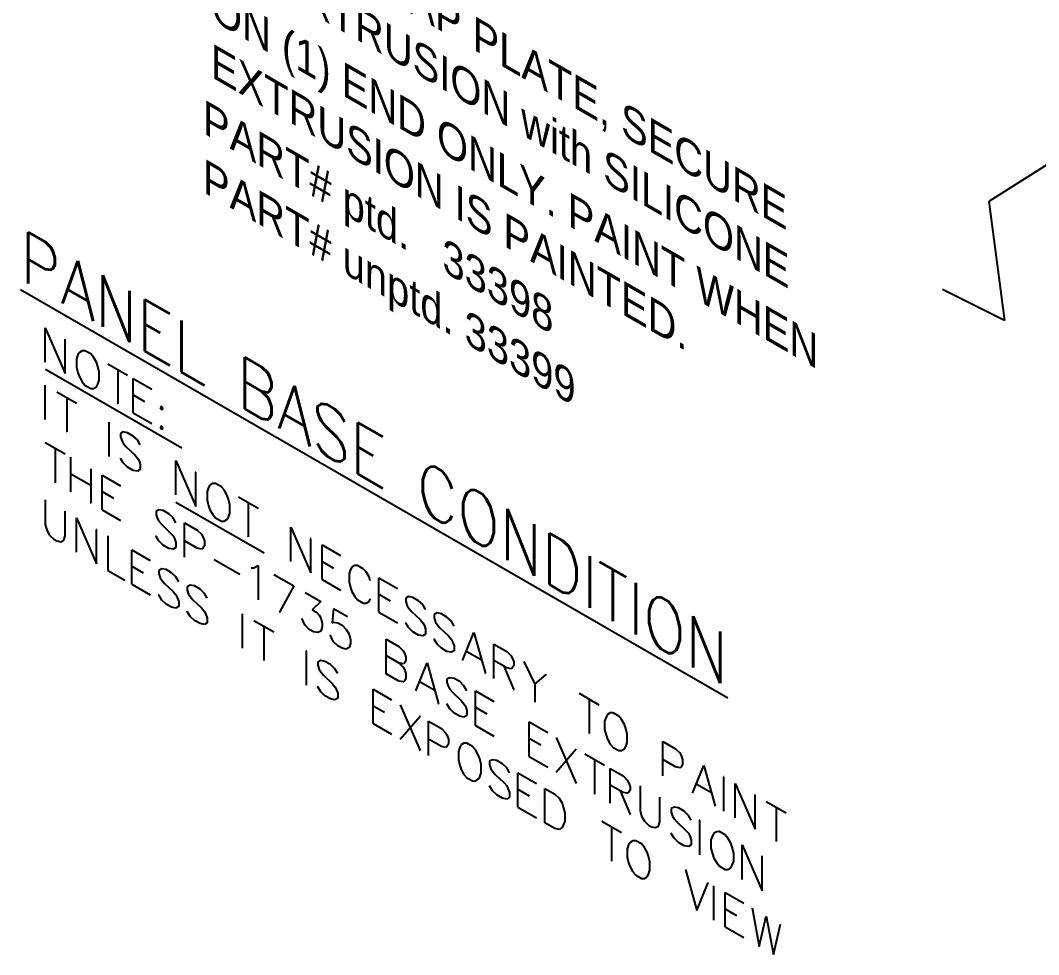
# Model space of a CAD drawing. Header units: inches. Extents: x 0 to 10293, y 0 to 4182.
# Drawn here: x 102.2 to 113.29, y 23.1 to 33.28 of the extents above; entities that cross this region are included whole.
import ezdxf

# ---------------------------------------------------------------- set-up
doc = ezdxf.new("R2010")
doc.units = ezdxf.units.IN
doc.header["$LTSCALE"] = 48
doc.header["$MEASUREMENT"] = 0
doc.styles.add('SIMPLEX', font='SIMPLEX.SHX')
doc.dimstyles.new('CENTRIA', dxfattribs={"dimscale": 4, "dimtxt": 0.09375, "dimasz": 0.0938, "dimexe": 0.18, "dimexo": 0.0625, "dimgap": 0.0625, "dimtad": 3, "dimdec": 4, "dimzin": 1, "dimdsep": 46, "dimlunit": 4, "dimtxsty": 'SIMPLEX', "dimcen": 0.09, "dimclrt": 2, "dimadec": 0, "dimazin": 0, "dimtfac": 1, "dimtdec": 4, "dimtmove": 0, "dimatfit": 3, "dimfxl": 0, "dimtolj": 1, "dimtzin": 0, "dimarcsym": 0})

msp = doc.modelspace()

# ---------------------------------------------------------------- linework, layer by layer
at = {"extrusion": (0, -1, -1.83696e-16)}
for p, q in [((102.4735, 29.93339), (102.69111, 29.43317)), ((102.4735, 29.55881), (102.4735, 29.93339)), ((102.69111, 29.80775), (102.68909, 29.80892)), ((102.69111, 29.43317), (102.69111, 29.80775)), ((102.83013, 29.63675), (102.81401, 29.59254)), ((102.84625, 29.66467), (102.83013, 29.63675)), ((102.87648, 29.68212), (102.84625, 29.66467)), ((102.9067, 29.68328), (102.87648, 29.68212)), ((102.9067, 29.68328), (102.90469, 29.68444)), ((102.96916, 29.64722), (102.9067, 29.68328)), ((102.99939, 29.61115), (102.96916, 29.64722)), ((103.03162, 29.55764), (102.99939, 29.61115)), ((102.81401, 29.59254), (102.81401, 29.50413)), ((102.81401, 29.50413), (102.83013, 29.44131)), ((103.04573, 29.51227), (103.03162, 29.55764)), ((103.06185, 29.44945), (103.04573, 29.51227)), ((103.15453, 29.54019), (103.37013, 29.41572)), ((102.47477, 29.48075), (103.95938, 28.62361)), ((102.83013, 29.44131), (102.84625, 29.39711)), ((102.84625, 29.39711), (102.87648, 29.34243)), ((103.06185, 29.36104), (103.06185, 29.44945)), ((103.26334, 29.47737), (103.26334, 29.10279)), ((103.37013, 29.41572), (103.36811, 29.41688)), ((102.4735, 29.30753), (102.47148, 29.30869)), ((102.4735, 28.93295), (102.4735, 29.30753)), ((102.87648, 29.34243), (102.9067, 29.30869)), ((102.9067, 29.30869), (102.96916, 29.27263)), ((102.99939, 29.27147), (103.03162, 29.29008)), ((103.03162, 29.29008), (103.04573, 29.31684)), ((103.04573, 29.31684), (103.06185, 29.36104)), ((103.43259, 29.37966), (103.63408, 29.26332)), ((103.43259, 29.00507), (103.43259, 29.37966)), ((102.59842, 29.23541), (102.81401, 29.11093)), ((102.70722, 29.17259), (102.70722, 28.798)), ((102.96916, 29.27263), (102.99939, 29.27147)), ((103.43259, 29.20051), (103.5555, 29.12954)), ((103.63408, 29.26332), (103.63207, 29.26449)), ((102.81401, 29.11093), (102.812, 29.11209)), ((103.26334, 29.10279), (103.26132, 29.10395)), ((103.5555, 29.12954), (103.55349, 29.13071)), ((103.74289, 29.07487), (103.72677, 29.06556)), ((103.72677, 29.06556), (103.74289, 29.03997)), ((103.74289, 29.07487), (103.74087, 29.07603)), ((103.75699, 29.04811), (103.74289, 29.07487)), ((103.43259, 29.00507), (103.63408, 28.88874)), ((103.74289, 29.03997), (103.75699, 29.04811)), ((103.17065, 28.90503), (103.16864, 28.90619)), ((103.17065, 28.53044), (103.17065, 28.90503)), ((103.63408, 28.88874), (103.63207, 28.8899)), ((103.74289, 28.86082), (103.72677, 28.85151)), ((103.72677, 28.85151), (103.74289, 28.82592)), ((103.74289, 28.86082), (103.74087, 28.86198)), ((103.75699, 28.83406), (103.74289, 28.86082)), ((103.74289, 28.82592), (103.75699, 28.83406)), ((102.70722, 28.798), (102.70521, 28.79916)), ((103.32379, 28.80033), (103.29356, 28.78055)), ((103.29356, 28.78055), (103.29356, 28.74565)), ((103.29356, 28.74565), (103.30968, 28.69912)), ((103.37013, 28.78986), (103.32379, 28.80033)), ((103.43259, 28.7538), (103.37013, 28.78986)), ((103.47893, 28.71075), (103.43259, 28.7538)), ((102.4735, 28.684), (102.69111, 28.55836)), ((102.5823, 28.62118), (102.5823, 28.24427)), ((103.30968, 28.69912), (103.32379, 28.67469)), ((103.32379, 28.67469), (103.35603, 28.63746)), ((103.35603, 28.63746), (103.44871, 28.54905)), ((103.50916, 28.65608), (103.47893, 28.71075)), ((102.69111, 28.55836), (102.68909, 28.55952)), ((102.75357, 28.5223), (102.75155, 28.52346)), ((102.75357, 28.14539), (102.75357, 28.5223)), ((103.29356, 28.51299), (103.29155, 28.51415)), ((103.32379, 28.46064), (103.29356, 28.51299)), ((103.44871, 28.54905), (103.47893, 28.51299)), ((103.47893, 28.51299), (103.49505, 28.48507)), ((102.96916, 28.39782), (102.96916, 28.02091)), ((103.37013, 28.41527), (103.32379, 28.46064)), ((103.43259, 28.37921), (103.37013, 28.41527)), ((103.50916, 28.38852), (103.47893, 28.37107)), ((103.49505, 28.48507), (103.50916, 28.44203)), ((103.50916, 28.44203), (103.50916, 28.38852)), ((103.89602, 28.48623), (104.11363, 27.98601)), ((103.89602, 28.11165), (103.89602, 28.48623)), ((102.75357, 28.34315), (102.96916, 28.21867)), ((103.09207, 28.32686), (103.29356, 28.21053)), ((103.09207, 27.94995), (103.09207, 28.32686)), ((103.47893, 28.37107), (103.43259, 28.37921)), ((104.11363, 28.3606), (104.11162, 28.36176)), ((104.11363, 27.98601), (104.11363, 28.3606)), ((102.5823, 28.24427), (102.58029, 28.24543)), ((102.96916, 28.21867), (102.96715, 28.21984)), ((103.29356, 28.21053), (103.29155, 28.21169)), ((104.25266, 28.19192), (104.23654, 28.14771)), ((104.26676, 28.21867), (104.25266, 28.19192)), ((104.299, 28.23729), (104.26676, 28.21867)), ((104.32923, 28.23612), (104.299, 28.23729)), ((104.32923, 28.23612), (104.32721, 28.23729)), ((104.39169, 28.20006), (104.32923, 28.23612)), ((104.42191, 28.16632), (104.39169, 28.20006)), ((104.45214, 28.11165), (104.42191, 28.16632)), ((102.4735, 28.05814), (102.4735, 27.79058)), ((103.09207, 28.14771), (103.217, 28.07559)), ((103.217, 28.07559), (103.21498, 28.07675)), ((104.23654, 28.14771), (104.23654, 28.05697)), ((104.23654, 28.05697), (104.25266, 27.99416)), ((104.46826, 28.06744), (104.45214, 28.11165)), ((104.48437, 28.00462), (104.46826, 28.06744)), ((104.57706, 28.09304), (104.79266, 27.96856)), ((102.96916, 28.02091), (102.96715, 28.02207)), ((103.09207, 27.94995), (103.29356, 27.83362)), ((103.71065, 27.95111), (103.68043, 27.93366)), ((103.75699, 27.94297), (103.71065, 27.95111)), ((103.81945, 27.90691), (103.75699, 27.94297)), ((103.89752, 28.03432), (104.85634, 27.48075)), ((104.25266, 27.99416), (104.26676, 27.95111)), ((104.26676, 27.95111), (104.299, 27.8976)), ((104.48437, 27.91389), (104.48437, 28.00462)), ((104.68385, 28.03138), (104.68385, 27.6568)), ((104.79266, 27.96856), (104.79064, 27.96973)), ((102.69111, 27.9325), (102.68909, 27.93366)), ((102.69111, 27.66494), (102.69111, 27.9325)), ((102.81401, 27.86154), (103.03162, 27.36132)), ((102.81401, 27.48695), (102.81401, 27.86154)), ((103.29356, 27.83362), (103.29155, 27.83478)), ((103.68043, 27.93366), (103.68043, 27.89644)), ((103.68043, 27.89644), (103.69453, 27.85339)), ((103.69453, 27.85339), (103.71065, 27.82548)), ((103.8658, 27.86154), (103.81945, 27.90691)), ((103.89602, 27.80919), (103.8658, 27.86154)), ((104.299, 27.8976), (104.32923, 27.86154)), ((104.32923, 27.86154), (104.39169, 27.82548)), ((104.42191, 27.82664), (104.45214, 27.84409)), ((104.45214, 27.84409), (104.46826, 27.86968)), ((104.46826, 27.86968), (104.48437, 27.91389)), ((102.4735, 27.79058), (102.48961, 27.72776)), ((102.48961, 27.72776), (102.51984, 27.67308)), ((103.03162, 27.7359), (103.02961, 27.73706)), ((103.03162, 27.36132), (103.03162, 27.7359)), ((103.71065, 27.82548), (103.74289, 27.79058)), ((103.74289, 27.79058), (103.83557, 27.69984)), ((103.98871, 27.80919), (104.12774, 27.72892)), ((103.98871, 27.43228), (103.98871, 27.80919)), ((104.12774, 27.72892), (104.17408, 27.68355)), ((104.39169, 27.82548), (104.42191, 27.82664)), ((105.14929, 27.76266), (105.36489, 27.2636)), ((105.14929, 27.38807), (105.14929, 27.76266)), ((102.51984, 27.67308), (102.56618, 27.63004)), ((102.56618, 27.63004), (102.59842, 27.61143)), ((102.59842, 27.61143), (102.64476, 27.60096)), ((102.64476, 27.60096), (102.67499, 27.62073)), ((102.67499, 27.62073), (102.69111, 27.66494)), ((103.15453, 27.66494), (103.15453, 27.29035)), ((103.68043, 27.66378), (103.67841, 27.66494)), ((103.71065, 27.61143), (103.68043, 27.66378)), ((103.75699, 27.56606), (103.71065, 27.61143)), ((103.83557, 27.69984), (103.8658, 27.6661)), ((103.8658, 27.6661), (103.88192, 27.63818)), ((103.88192, 27.63818), (103.89602, 27.59281)), ((103.98871, 27.61143), (103.98669, 27.61259)), ((104.12774, 27.53116), (103.98871, 27.61143)), ((104.17408, 27.68355), (104.1902, 27.65563)), ((104.1902, 27.65563), (104.20632, 27.61143)), ((104.20632, 27.61143), (104.20632, 27.55791)), ((104.68385, 27.6568), (104.68184, 27.65796)), ((105.36489, 27.63818), (105.36288, 27.63935)), ((105.36489, 27.2636), (105.36489, 27.63818)), ((103.41647, 27.51371), (103.61796, 27.39738)), ((103.41647, 27.13912), (103.41647, 27.51371)), ((103.81945, 27.53), (103.75699, 27.56606)), ((103.8658, 27.52185), (103.81945, 27.53)), ((103.89602, 27.5393), (103.8658, 27.52185)), ((103.89602, 27.59281), (103.89602, 27.5393)), ((104.17408, 27.52302), (104.12774, 27.53116)), ((104.1902, 27.53232), (104.17408, 27.52302)), ((104.20632, 27.55791), (104.1902, 27.53232)), ((105.4878, 27.56722), (105.68929, 27.45089)), ((105.4878, 27.19264), (105.4878, 27.56722)), ((103.61796, 27.39738), (103.61595, 27.39854)), ((104.31311, 27.40785), (104.59116, 27.24731)), ((105.68929, 27.45089), (105.68728, 27.45205)), ((103.15453, 27.29035), (103.33991, 27.18333)), ((103.41647, 27.33456), (103.5414, 27.26243)), ((103.74289, 27.30664), (103.71065, 27.29035)), ((103.71065, 27.29035), (103.71065, 27.25545)), ((103.78923, 27.2985), (103.74289, 27.30664)), ((103.84968, 27.2636), (103.78923, 27.2985)), ((104.71609, 27.31711), (104.74631, 27.31827)), ((104.74631, 27.31827), (104.79266, 27.34503)), ((104.79266, 27.34503), (104.79266, 26.96812)), ((105.4878, 27.38807), (105.61272, 27.31595)), ((105.61272, 27.31595), (105.61071, 27.31711)), ((105.7981, 27.29966), (105.78198, 27.25545)), ((105.8122, 27.32642), (105.7981, 27.29966)), ((105.84444, 27.34503), (105.8122, 27.32642)), ((105.87466, 27.34387), (105.84444, 27.34503)), ((105.93712, 27.3078), (105.87466, 27.34387)), ((105.96735, 27.27407), (105.93712, 27.3078)), ((103.33991, 27.18333), (103.33789, 27.18449)), ((103.5414, 27.26243), (103.53938, 27.2636)), ((103.71065, 27.25545), (103.72677, 27.20892)), ((103.72677, 27.20892), (103.74289, 27.18333)), ((103.74289, 27.18333), (103.77311, 27.14727)), ((103.89602, 27.21823), (103.84968, 27.2636)), ((103.92826, 27.16472), (103.89602, 27.21823)), ((104.59116, 27.24731), (104.58915, 27.24847)), ((104.96392, 27.24615), (105.17952, 27.12167)), ((105.4878, 27.19264), (105.68929, 27.0763)), ((105.78198, 27.25545), (105.78198, 27.16472)), ((105.99959, 27.21823), (105.96735, 27.27407)), ((106.01369, 27.17519), (105.99959, 27.21823)), ((106.10638, 27.21009), (106.30787, 27.09375)), ((106.10638, 26.8355), (106.10638, 27.21009)), ((103.41647, 27.13912), (103.61796, 27.02279)), ((103.77311, 27.14727), (103.8658, 27.05886)), ((103.8658, 27.05886), (103.89602, 27.02279)), ((104.05117, 27.12865), (104.02095, 27.1112)), ((104.02095, 27.1112), (104.02095, 27.0763)), ((104.02095, 27.0763), (104.03505, 27.03094)), ((104.09751, 27.12051), (104.05117, 27.12865)), ((104.15997, 27.08445), (104.09751, 27.12051)), ((104.20632, 27.03908), (104.15997, 27.08445)), ((105.17952, 27.12167), (105.02437, 26.83434)), ((105.68929, 27.0763), (105.68728, 27.07747)), ((105.78198, 27.16472), (105.7981, 27.1019)), ((105.7981, 27.1019), (105.8122, 27.05886)), ((105.8122, 27.05886), (105.84444, 27.00534)), ((106.30787, 27.09375), (106.30585, 27.09492)), ((103.61796, 27.02279), (103.61595, 27.02396)), ((103.71065, 27.02279), (103.70863, 27.02396)), ((103.74289, 26.96695), (103.71065, 27.02279)), ((103.78923, 26.92391), (103.74289, 26.96695)), ((103.89602, 27.02279), (103.91214, 26.99487)), ((103.91214, 26.99487), (103.92826, 26.95067)), ((103.92826, 26.95067), (103.92826, 26.89716)), ((104.03505, 27.03094), (104.05117, 27.00534)), ((104.05117, 27.00534), (104.08139, 26.96928)), ((104.08139, 26.96928), (104.17408, 26.88087)), ((104.23654, 26.98673), (104.20632, 27.03908)), ((104.79266, 26.96812), (104.79064, 26.96928)), ((105.30243, 27.05071), (105.4737, 26.95183)), ((105.4737, 26.95183), (105.38101, 26.86109)), ((105.84444, 27.00534), (105.87466, 26.96928)), ((105.87466, 26.96928), (105.93712, 26.93322)), ((105.96735, 26.93438), (105.99959, 26.95067)), ((105.99959, 26.95067), (106.01369, 26.97742)), ((106.01369, 26.97742), (106.01168, 26.97859)), ((106.10638, 27.03094), (106.2313, 26.95881)), ((106.2313, 26.95881), (106.22929, 26.95997)), ((106.43078, 27.00651), (106.40055, 26.98673)), ((106.40055, 26.98673), (106.40055, 26.95183)), ((106.40055, 26.95183), (106.41667, 26.9053)), ((106.47712, 26.99604), (106.43078, 27.00651)), ((106.53958, 26.95997), (106.47712, 26.99604)), ((106.58592, 26.91693), (106.53958, 26.95997)), ((103.84968, 26.88901), (103.78923, 26.92391)), ((103.89602, 26.87854), (103.84968, 26.88901)), ((103.92826, 26.89716), (103.89602, 26.87854)), ((104.02095, 26.84364), (104.01893, 26.84481)), ((104.05117, 26.78897), (104.02095, 26.84364)), ((104.17408, 26.88087), (104.20632, 26.84364)), ((104.20632, 26.84364), (104.22042, 26.81689)), ((105.02437, 26.83434), (105.02236, 26.8355)), ((105.38101, 26.86109), (105.42735, 26.83434)), ((105.42735, 26.83434), (105.45758, 26.8006)), ((105.61272, 26.87156), (105.5966, 26.72033)), ((105.76586, 26.78315), (105.61272, 26.87156)), ((105.93712, 26.93322), (105.96735, 26.93438)), ((106.10638, 26.8355), (106.30787, 26.71917)), ((106.41667, 26.9053), (106.43078, 26.88087)), ((106.43078, 26.88087), (106.46302, 26.84364)), ((106.46302, 26.84364), (106.5557, 26.75523)), ((106.61615, 26.86226), (106.58592, 26.91693)), ((104.09751, 26.74593), (104.05117, 26.78897)), ((104.15997, 26.70986), (104.09751, 26.74593)), ((104.22042, 26.81689), (104.23654, 26.77268)), ((104.23654, 26.77268), (104.23654, 26.71917)), ((104.6234, 26.81689), (104.62139, 26.81805)), ((104.6234, 26.4423), (104.6234, 26.81689)), ((104.74631, 26.74593), (104.96392, 26.62029)), ((105.2722, 26.76337), (105.27019, 26.76454)), ((105.28832, 26.71917), (105.2722, 26.76337)), ((105.45758, 26.8006), (105.4737, 26.77268)), ((105.4737, 26.77268), (105.4878, 26.71103)), ((105.5966, 26.72033), (105.61272, 26.72731)), ((105.61272, 26.72731), (105.65907, 26.71917)), ((106.5557, 26.75523), (106.58592, 26.71917)), ((106.74107, 26.82736), (106.70883, 26.80874)), ((106.70883, 26.80874), (106.70883, 26.77384)), ((106.70883, 26.77384), (106.72495, 26.72731)), ((106.72495, 26.72731), (106.74107, 26.70172)), ((106.78742, 26.81689), (106.74107, 26.82736)), ((106.84786, 26.78199), (106.78742, 26.81689)), ((106.89421, 26.73895), (106.84786, 26.78199)), ((106.92644, 26.68311), (106.89421, 26.73895)), ((104.20632, 26.69939), (104.15997, 26.70986)), ((104.23654, 26.71917), (104.20632, 26.69939)), ((104.85512, 26.68311), (104.85512, 26.30852)), ((104.96392, 26.62029), (104.96191, 26.62145)), ((105.30243, 26.69241), (105.28832, 26.71917)), ((105.34877, 26.64704), (105.30243, 26.69241)), ((105.39511, 26.62029), (105.34877, 26.64704)), ((105.44146, 26.61214), (105.39511, 26.62029)), ((105.4737, 26.62843), (105.44146, 26.61214)), ((105.4878, 26.6738), (105.4737, 26.62843)), ((105.4878, 26.71103), (105.4878, 26.6738)), ((105.65907, 26.71917), (105.70541, 26.69241)), ((105.70541, 26.69241), (105.75175, 26.64704)), ((105.75175, 26.64704), (105.78198, 26.5947)), ((106.30787, 26.71917), (106.30585, 26.72033)), ((106.40055, 26.71917), (106.39854, 26.72033)), ((106.43078, 26.66682), (106.40055, 26.71917)), ((106.47712, 26.62145), (106.43078, 26.66682)), ((106.53958, 26.58539), (106.47712, 26.62145)), ((106.58592, 26.71917), (106.60204, 26.69125)), ((106.60204, 26.69125), (106.61615, 26.64821)), ((106.61615, 26.64821), (106.61615, 26.5947)), ((106.74107, 26.70172), (106.7713, 26.66566)), ((106.7713, 26.66566), (106.86398, 26.57725)), ((105.58049, 26.58539), (105.57847, 26.58655)), ((105.5966, 26.54118), (105.58049, 26.58539)), ((105.61272, 26.51326), (105.5966, 26.54118)), ((105.65907, 26.46789), (105.61272, 26.51326)), ((105.78198, 26.5947), (105.7981, 26.53188)), ((105.7981, 26.53188), (105.7981, 26.49465)), ((106.18496, 26.54118), (106.32399, 26.46091)), ((106.18496, 26.16427), (106.18496, 26.54118)), ((106.58592, 26.57725), (106.53958, 26.58539)), ((106.61615, 26.5947), (106.58592, 26.57725)), ((106.70883, 26.54118), (106.70682, 26.54235)), ((106.74107, 26.48767), (106.70883, 26.54118)), ((106.86398, 26.57725), (106.89421, 26.54118)), ((106.89421, 26.54118), (106.91033, 26.51326)), ((106.91033, 26.51326), (106.92644, 26.46906)), ((107.01913, 26.30852), (107.14204, 26.61214)), ((107.14204, 26.61214), (107.26696, 26.16543)), ((105.31855, 26.41555), (105.31653, 26.41671)), ((105.31855, 26.04096), (105.31855, 26.41555)), ((105.70541, 26.44114), (105.65907, 26.46789)), ((105.75175, 26.433), (105.70541, 26.44114)), ((105.78198, 26.45044), (105.75175, 26.433)), ((105.7981, 26.49465), (105.78198, 26.45044)), ((106.32399, 26.46091), (106.37033, 26.41555)), ((106.37033, 26.41555), (106.38443, 26.38879)), ((106.78742, 26.4423), (106.74107, 26.48767)), ((106.84786, 26.4074), (106.78742, 26.4423)), ((106.89421, 26.39926), (106.84786, 26.4074)), ((106.92644, 26.41555), (106.89421, 26.39926)), ((106.92644, 26.46906), (106.92644, 26.41555)), ((107.06547, 26.4074), (107.22062, 26.31783)), ((107.35965, 26.48651), (107.49868, 26.40624)), ((107.35965, 26.11192), (107.35965, 26.48651)), ((107.49868, 26.40624), (107.54502, 26.3632)), ((104.85512, 26.30852), (104.8531, 26.30968)), ((105.4737, 26.30736), (105.44146, 26.29107)), ((105.44146, 26.29107), (105.44146, 26.25617)), ((105.52004, 26.29921), (105.4737, 26.30736)), ((105.58049, 26.26432), (105.52004, 26.29921)), ((106.18496, 26.36203), (106.32399, 26.28177)), ((106.32399, 26.28177), (106.32197, 26.28293)), ((106.32399, 26.28177), (106.37033, 26.2364)), ((106.37033, 26.27362), (106.32399, 26.28177)), ((106.38443, 26.28177), (106.37033, 26.27362)), ((106.38443, 26.38879), (106.40055, 26.34458)), ((106.40055, 26.30968), (106.38443, 26.28177)), ((106.40055, 26.34458), (106.40055, 26.30968)), ((106.50936, 25.97698), (106.63227, 26.28293)), ((106.63227, 26.28293), (106.75518, 25.83505)), ((107.22062, 26.31783), (107.21861, 26.31899)), ((107.35965, 26.30736), (107.35764, 26.30852)), ((107.49868, 26.22709), (107.35965, 26.30736)), ((107.54502, 26.3632), (107.55913, 26.33644)), ((107.55913, 26.33644), (107.57525, 26.29224)), ((107.57525, 26.29224), (107.57525, 26.25501)), ((107.68405, 26.29921), (107.80696, 26.0491)), ((105.44146, 26.25617), (105.45758, 26.20964)), ((105.45758, 26.20964), (105.4737, 26.18405)), ((105.4737, 26.18405), (105.50392, 26.14798)), ((105.62683, 26.21895), (105.58049, 26.26432)), ((105.65907, 26.16543), (105.62683, 26.21895)), ((106.37033, 26.2364), (106.38443, 26.21197)), ((106.38443, 26.21197), (106.40055, 26.16543)), ((107.46644, 26.2457), (107.57525, 25.98745)), ((107.54502, 26.21895), (107.49868, 26.22709)), ((107.55913, 26.22942), (107.54502, 26.21895)), ((107.57525, 26.25501), (107.55913, 26.22942)), ((105.50392, 26.14798), (105.5966, 26.05957)), ((105.5966, 26.05957), (105.62683, 26.02351)), ((106.18496, 26.16427), (106.18294, 26.16543)), ((106.32399, 26.084), (106.18496, 26.16427)), ((106.37033, 26.07586), (106.32399, 26.084)), ((106.38443, 26.08633), (106.37033, 26.07586)), ((106.40055, 26.11192), (106.38443, 26.08633)), ((106.40055, 26.16543), (106.40055, 26.11192)), ((106.5557, 26.07586), (106.70883, 25.98745)), ((106.8801, 26.12123), (106.84786, 26.10494)), ((106.84786, 26.10494), (106.84786, 26.06772)), ((106.84786, 26.06772), (106.86398, 26.02351)), ((106.92644, 26.11309), (106.8801, 26.12123)), ((106.98689, 26.07819), (106.92644, 26.11309)), ((107.03323, 26.03282), (106.98689, 26.07819)), ((107.26696, 26.16543), (107.26495, 26.1666)), ((107.80696, 26.0491), (107.92987, 26.15729)), ((107.92987, 26.15729), (107.92785, 26.15845)), ((105.44146, 26.02351), (105.43944, 26.02467)), ((105.4737, 25.96767), (105.44146, 26.02351)), ((105.52004, 25.92463), (105.4737, 25.96767)), ((105.62683, 26.02351), (105.64295, 25.99559)), ((105.64295, 25.99559), (105.65907, 25.95139)), ((105.65907, 25.95139), (105.65907, 25.89787)), ((106.04593, 25.99559), (106.24541, 25.88042)), ((106.04593, 25.62101), (106.04593, 25.99559)), ((106.70883, 25.98745), (106.70682, 25.98861)), ((106.86398, 26.02351), (106.8801, 25.99559)), ((106.8801, 25.99559), (106.91033, 25.96186)), ((106.91033, 25.96186), (107.00301, 25.87112)), ((107.06547, 25.97931), (107.03323, 26.03282)), ((107.15816, 25.97931), (107.35965, 25.86297)), ((107.15816, 25.60239), (107.15816, 25.97931)), ((107.57525, 25.98745), (107.57323, 25.98861)), ((107.80696, 26.0491), (107.80696, 25.85367)), ((108.28651, 25.95139), (108.5021, 25.82691)), ((105.58049, 25.88973), (105.52004, 25.92463)), ((105.62683, 25.87926), (105.58049, 25.88973)), ((105.65907, 25.89787), (105.62683, 25.87926)), ((106.24541, 25.88042), (106.24339, 25.88159)), ((106.75518, 25.83505), (106.75316, 25.83622)), ((106.84786, 25.83505), (106.84585, 25.83622)), ((107.00301, 25.87112), (107.03323, 25.83738)), ((107.03323, 25.83738), (107.04935, 25.80946)), ((107.35965, 25.86297), (107.35764, 25.86414)), ((107.80696, 25.85367), (107.80495, 25.85483)), ((108.39531, 25.88857), (108.39531, 25.51398)), ((106.04593, 25.81644), (106.16884, 25.74548)), ((106.16884, 25.74548), (106.16682, 25.74664)), ((106.33809, 25.82691), (106.5557, 25.32669)), ((106.8801, 25.78154), (106.84786, 25.83505)), ((106.92644, 25.73617), (106.8801, 25.78154)), ((106.98689, 25.70127), (106.92644, 25.73617)), ((107.04935, 25.80946), (107.06547, 25.76293)), ((107.06547, 25.76293), (107.06547, 25.70942)), ((107.15816, 25.80016), (107.28107, 25.72919)), ((107.28107, 25.72919), (107.27905, 25.73036)), ((108.5021, 25.82691), (108.50009, 25.82807)), ((108.62703, 25.7385), (108.59479, 25.71989)), ((108.65725, 25.73734), (108.62703, 25.7385)), ((108.65725, 25.73734), (108.65524, 25.7385)), ((108.71971, 25.70127), (108.65725, 25.73734)), ((106.04593, 25.62101), (106.24541, 25.50584)), ((106.33809, 25.45233), (106.5557, 25.70127)), ((106.5557, 25.70127), (106.55369, 25.70244)), ((106.64839, 25.64776), (106.78742, 25.56749)), ((106.64839, 25.27318), (106.64839, 25.64776)), ((107.03323, 25.69313), (106.98689, 25.70127)), ((107.06547, 25.70942), (107.03323, 25.69313)), ((107.7445, 25.64078), (107.94599, 25.52445)), ((107.7445, 25.26387), (107.7445, 25.64078)), ((108.58069, 25.69313), (108.56457, 25.64893)), ((108.56457, 25.64893), (108.56457, 25.55819)), ((108.59479, 25.71989), (108.58069, 25.69313)), ((108.74994, 25.66754), (108.71971, 25.70127)), ((108.78016, 25.61286), (108.74994, 25.66754)), ((106.24541, 25.50584), (106.24339, 25.507)), ((106.78742, 25.56749), (106.83376, 25.52212)), ((106.83376, 25.52212), (106.84786, 25.4977)), ((107.15816, 25.60239), (107.35965, 25.48606)), ((107.94599, 25.52445), (107.94397, 25.52561)), ((108.39531, 25.51398), (108.3933, 25.51514)), ((108.56457, 25.55819), (108.58069, 25.49537)), ((108.79628, 25.56866), (108.78016, 25.61286)), ((108.8124, 25.50584), (108.79628, 25.56866)), ((108.8124, 25.4151), (108.8124, 25.50584)), ((106.64839, 25.45233), (106.64637, 25.45349)), ((106.78742, 25.37206), (106.64839, 25.45233)), ((106.84786, 25.4977), (106.86398, 25.45116)), ((106.86398, 25.39765), (106.84786, 25.37206)), ((106.86398, 25.45116), (106.86398, 25.39765)), ((107.03323, 25.40696), (107.00301, 25.38951)), ((107.06547, 25.40696), (107.03323, 25.40696)), ((107.06547, 25.40696), (107.06346, 25.40812)), ((107.12794, 25.37089), (107.06547, 25.40696)), ((107.35965, 25.48606), (107.35764, 25.48723)), ((107.7445, 25.46163), (107.86942, 25.38951)), ((108.03867, 25.47094), (108.25628, 24.96839)), ((108.58069, 25.49537), (108.59479, 25.45233)), ((108.59479, 25.45233), (108.62703, 25.39881)), ((108.62703, 25.39881), (108.65725, 25.36275)), ((108.79628, 25.37089), (108.8124, 25.4151)), ((109.19725, 25.42557), (109.33628, 25.3453)), ((109.19725, 25.05098), (109.19725, 25.42557)), ((106.5557, 25.32669), (106.55369, 25.32785)), ((106.83376, 25.36159), (106.78742, 25.37206)), ((106.84786, 25.37206), (106.83376, 25.36159)), ((106.98689, 25.36391), (106.97279, 25.31855)), ((106.97279, 25.31855), (106.97279, 25.22781)), ((107.00301, 25.38951), (106.98689, 25.36391)), ((107.15816, 25.33483), (107.12794, 25.37089)), ((107.18838, 25.28248), (107.15816, 25.33483)), ((107.2045, 25.23828), (107.18838, 25.28248)), ((107.86942, 25.38951), (107.86741, 25.39067)), ((108.03867, 25.09403), (108.25628, 25.3453)), ((108.25628, 25.3453), (108.25427, 25.34647)), ((108.34897, 25.29179), (108.56457, 25.16732)), ((108.65725, 25.36275), (108.71971, 25.32669)), ((108.71971, 25.32669), (108.74994, 25.32785)), ((108.74994, 25.32785), (108.78016, 25.3453)), ((108.78016, 25.3453), (108.79628, 25.37089)), ((109.33628, 25.3453), (109.38463, 25.3011)), ((109.38463, 25.3011), (109.39874, 25.27434)), ((106.97279, 25.22781), (106.98689, 25.16615)), ((107.22062, 25.17546), (107.2045, 25.23828)), ((107.22062, 25.08472), (107.22062, 25.17546)), ((107.34353, 25.22781), (107.31331, 25.21036)), ((107.31331, 25.21036), (107.31331, 25.17546)), ((107.31331, 25.17546), (107.32741, 25.13009)), ((107.38987, 25.21966), (107.34353, 25.22781)), ((107.45234, 25.1836), (107.38987, 25.21966)), ((107.49868, 25.13823), (107.45234, 25.1836)), ((107.7445, 25.26387), (107.94599, 25.14754)), ((108.45576, 25.23013), (108.45576, 24.85322)), ((109.19725, 25.23013), (109.19523, 25.2313)), ((109.33628, 25.14987), (109.19725, 25.23013)), ((109.39874, 25.27434), (109.41486, 25.23013)), ((109.41486, 25.1743), (109.39874, 25.1487)), ((109.41486, 25.23013), (109.41486, 25.1743)), ((106.98689, 25.16615), (107.00301, 25.12195)), ((107.00301, 25.12195), (107.03323, 25.06727)), ((107.03323, 25.06727), (107.06547, 25.03237)), ((107.2045, 25.04052), (107.22062, 25.08472)), ((107.32741, 25.13009), (107.34353, 25.1045)), ((107.34353, 25.1045), (107.37375, 25.06843)), ((107.37375, 25.06843), (107.46644, 24.98002)), ((107.5289, 25.08588), (107.49868, 25.13823)), ((107.62159, 25.08588), (107.82308, 24.96955)), ((107.62159, 24.7113), (107.62159, 25.08588)), ((107.94599, 25.14754), (107.94397, 25.1487)), ((108.56457, 25.16732), (108.56255, 25.16848)), ((108.62703, 25.13125), (108.76606, 25.05098)), ((108.62703, 24.75434), (108.62703, 25.13125)), ((109.38463, 25.13823), (109.33628, 25.14987)), ((109.39874, 25.1487), (109.38463, 25.13823)), ((109.52366, 24.86253), (109.64657, 25.16615)), ((109.64657, 25.16615), (109.76948, 24.72061)), ((107.06547, 25.03237), (107.12794, 24.99631)), ((107.12794, 24.99631), (107.15816, 24.99515)), ((107.15816, 24.99515), (107.18838, 25.01492)), ((107.18838, 25.01492), (107.2045, 25.04052)), ((107.46644, 24.98002), (107.49868, 24.9428)), ((107.82308, 24.96955), (107.82106, 24.97072)), ((108.25628, 24.96839), (108.25427, 24.96955)), ((108.62703, 24.9521), (108.62501, 24.95327)), ((108.76606, 24.87184), (108.62703, 24.9521)), ((108.76606, 25.05098), (108.8124, 25.00562)), ((108.8124, 25.00562), (108.8265, 24.97886)), ((108.8265, 24.97886), (108.84262, 24.93465)), ((109.57001, 24.96141), (109.72314, 24.873)), ((109.86217, 25.04168), (109.86015, 25.04284)), ((109.86217, 24.66709), (109.86217, 25.04168)), ((109.98709, 24.96955), (110.20269, 24.47049)), ((109.98709, 24.59497), (109.98709, 24.96955)), ((107.31331, 24.9428), (107.31129, 24.94396)), ((107.34353, 24.88812), (107.31331, 24.9428)), ((107.38987, 24.84508), (107.34353, 24.88812)), ((107.45234, 24.80902), (107.38987, 24.84508)), ((107.49868, 24.9428), (107.51278, 24.91604)), ((107.51278, 24.91604), (107.5289, 24.87184)), ((107.5289, 24.87184), (107.5289, 24.81832)), ((107.62159, 24.90673), (107.7445, 24.83577)), ((107.91577, 24.91604), (108.02256, 24.85439)), ((107.91577, 24.54146), (107.91577, 24.91604)), ((108.02256, 24.85439), (108.0689, 24.80902)), ((108.45576, 24.85322), (108.45375, 24.85439)), ((108.73382, 24.89045), (108.84262, 24.62987)), ((108.8124, 24.86369), (108.76606, 24.87184)), ((108.8265, 24.87184), (108.8124, 24.86369)), ((108.84262, 24.89975), (108.8265, 24.87184)), ((108.84262, 24.93465), (108.84262, 24.89975)), ((108.95143, 24.94396), (108.95143, 24.67407)), ((109.72314, 24.873), (109.72112, 24.87416)), ((110.20269, 24.84508), (110.20067, 24.84624)), ((110.20269, 24.47049), (110.20269, 24.84508)), ((107.49868, 24.79855), (107.45234, 24.80902)), ((107.5289, 24.81832), (107.49868, 24.79855)), ((107.7445, 24.83577), (107.74248, 24.83694)), ((108.0689, 24.80902), (108.10114, 24.7555)), ((108.10114, 24.7555), (108.11524, 24.71246)), ((109.16702, 24.81949), (109.16501, 24.82065)), ((109.16702, 24.5496), (109.16702, 24.81949)), ((110.3256, 24.77412), (110.54321, 24.64848)), ((107.62159, 24.7113), (107.82308, 24.59497)), ((108.11524, 24.71246), (108.13136, 24.64964)), ((108.13136, 24.64964), (108.13136, 24.55891)), ((108.84262, 24.62987), (108.84061, 24.63103)), ((108.95143, 24.67407), (108.96553, 24.61242)), ((109.32217, 24.7113), (109.28993, 24.69501)), ((109.28993, 24.69501), (109.28993, 24.65779)), ((109.28993, 24.65779), (109.30605, 24.61358)), ((109.36851, 24.70316), (109.32217, 24.7113)), ((109.43098, 24.66709), (109.36851, 24.70316)), ((109.47732, 24.62172), (109.43098, 24.66709)), ((109.50754, 24.56938), (109.47732, 24.62172)), ((109.76948, 24.72061), (109.76747, 24.72177)), ((110.4344, 24.7113), (110.4344, 24.33671)), ((110.54321, 24.64848), (110.54119, 24.64964)), ((107.82308, 24.59497), (107.82106, 24.59613)), ((107.91577, 24.54146), (107.91375, 24.54262)), ((108.02256, 24.4798), (107.91577, 24.54146)), ((108.11524, 24.5147), (108.10114, 24.48794)), ((108.13136, 24.55891), (108.11524, 24.5147)), ((108.53434, 24.55891), (108.74994, 24.43443)), ((108.96553, 24.61242), (108.99777, 24.55891)), ((108.99777, 24.55891), (109.04411, 24.51354)), ((109.04411, 24.51354), (109.07434, 24.49609)), ((109.1509, 24.50539), (109.16702, 24.5496)), ((109.30605, 24.61358), (109.32217, 24.58566)), ((109.32217, 24.58566), (109.3524, 24.55193)), ((109.3524, 24.55193), (109.44508, 24.46119)), ((109.60023, 24.56938), (109.59821, 24.57054)), ((109.60023, 24.19246), (109.60023, 24.56938)), ((108.0689, 24.46933), (108.02256, 24.4798)), ((108.10114, 24.48794), (108.0689, 24.46933)), ((108.64113, 24.49725), (108.64113, 24.12266)), ((108.74994, 24.43443), (108.74792, 24.43559)), ((109.07434, 24.49609), (109.12068, 24.48794)), ((109.12068, 24.48794), (109.1509, 24.50539)), ((109.28993, 24.42512), (109.28792, 24.42629)), ((109.32217, 24.37161), (109.28993, 24.42512)), ((109.44508, 24.46119), (109.47732, 24.42629)), ((109.47732, 24.42629), (109.49142, 24.39953)), ((109.49142, 24.39953), (109.50754, 24.353)), ((109.73926, 24.39837), (109.72314, 24.35416)), ((109.75538, 24.42629), (109.73926, 24.39837)), ((109.7856, 24.44374), (109.75538, 24.42629)), ((109.81582, 24.4449), (109.7856, 24.44374)), ((109.81582, 24.4449), (109.81381, 24.44606)), ((109.87829, 24.40884), (109.81582, 24.4449)), ((109.90851, 24.37278), (109.87829, 24.40884)), ((108.8265, 24.30181), (108.8124, 24.25645)), ((108.84262, 24.32741), (108.8265, 24.30181)), ((108.87285, 24.34486), (108.84262, 24.32741)), ((108.90509, 24.34486), (108.87285, 24.34486)), ((108.90509, 24.34486), (108.90307, 24.34602)), ((108.96553, 24.30996), (108.90509, 24.34486)), ((108.99777, 24.27273), (108.96553, 24.30996)), ((109.36851, 24.32624), (109.32217, 24.37161)), ((109.43098, 24.29018), (109.36851, 24.32624)), ((109.47732, 24.28204), (109.43098, 24.29018)), ((109.50754, 24.29949), (109.47732, 24.28204)), ((109.50754, 24.353), (109.50754, 24.29949)), ((109.72314, 24.35416), (109.72314, 24.26575)), ((109.94075, 24.31926), (109.90851, 24.37278)), ((109.95485, 24.27389), (109.94075, 24.31926)), ((110.06366, 24.30181), (110.27925, 23.80043)), ((110.06366, 23.9249), (110.06366, 24.30181)), ((110.4344, 24.33671), (110.43239, 24.33788)), ((108.8124, 24.25645), (108.8124, 24.16571)), ((109.02799, 24.22038), (108.99777, 24.27273)), ((109.04411, 24.17618), (109.02799, 24.22038)), ((109.05822, 24.11452), (109.04411, 24.17618)), ((109.72314, 24.26575), (109.73926, 24.20293)), ((109.73926, 24.20293), (109.75538, 24.1564)), ((109.97097, 24.21108), (109.95485, 24.27389)), ((109.97097, 24.12266), (109.97097, 24.21108)), ((110.27925, 24.17734), (110.27724, 24.1785)), ((110.27925, 23.80043), (110.27925, 24.17734)), ((108.64113, 24.12266), (108.63912, 24.12383)), ((108.8124, 24.16571), (108.8265, 24.10405)), ((108.8265, 24.10405), (108.84262, 24.05985)), ((109.05822, 24.02378), (109.05822, 24.11452)), ((109.75538, 24.1564), (109.7856, 24.10405)), ((109.7856, 24.10405), (109.81582, 24.06799)), ((109.81582, 24.06799), (109.87829, 24.03193)), ((109.94075, 24.04938), (109.95485, 24.07846)), ((109.95485, 24.07846), (109.97097, 24.12266)), ((108.84262, 24.05985), (108.87285, 24.00517)), ((108.87285, 24.00517), (108.90509, 23.97027)), ((108.90509, 23.97027), (108.96553, 23.93537)), ((108.99777, 23.93305), (109.02799, 23.95282)), ((109.02799, 23.95282), (109.04411, 23.97841)), ((109.04411, 23.97841), (109.05822, 24.02378)), ((109.44508, 24.03309), (109.57001, 23.58638)), ((109.87829, 24.03193), (109.90851, 24.03309)), ((109.90851, 24.03309), (109.94075, 24.04938)), ((108.96553, 23.93537), (108.99777, 23.93305)), ((109.57001, 23.58638), (109.69292, 23.89)), ((109.69292, 23.89), (109.6909, 23.89117)), ((109.75538, 23.85394), (109.75336, 23.8551)), ((109.75538, 23.47936), (109.75538, 23.85394)), ((109.87829, 23.78298), (110.07978, 23.66665)), ((109.87829, 23.40839), (109.87829, 23.78298)), ((110.07978, 23.66665), (110.07776, 23.66781)), ((109.87829, 23.60383), (110.0012, 23.53287)), ((110.0012, 23.53287), (109.99918, 23.53403)), ((110.17246, 23.61314), (110.24903, 23.19434)), ((110.24903, 23.19434), (110.3256, 23.52472)), ((110.3256, 23.52472), (110.40418, 23.10477)), ((109.87829, 23.40839), (110.07978, 23.29206)), ((110.40418, 23.10477), (110.48074, 23.43515)), ((110.48074, 23.43515), (110.47873, 23.43631)), ((110.07978, 23.29206), (110.07776, 23.29323))]:
    msp.add_line(p, q, dxfattribs=at)

# ---------------------------------------------------------------- texts
at = {"extrusion": (-0.707107, -0.408248, 0.57735)}
for s, p in [('SP-1735 GAP PLATE, SECURE', (22.16482, 63.29766, -87.04168)), ('TO EXTRUSION with SILICONE', (22.70608, 62.75639, -87.04168)), ('ON (1) END ONLY. PAINT WHEN ', (23.30921, 62.15327, -87.04168)), ('EXTRUSION IS PAINTED.', (23.85048, 61.612, -87.04168)), ('PART# ptd.   33398', (24.33705, 61.72918, -86.49254)), ('PART# unptd. 33399', (24.89378, 61.17245, -86.49254))]:
    msp.add_text(s, height=0.4592794, rotation=45, dxfattribs=at).set_placement(p)
at = {"linetype": 'Continuous', "style": 'SIMPLEX', "oblique": 330, "width": 1.154701}
msp.add_text('%%uPANEL BASE CONDITION', height=0.4871393, rotation=330, dxfattribs=at).set_placement((102.20286, 30.46138))

# ---------------------------------------------------------------- leaders
msp.add_leader([(115.60086, 33.11997), (112.75015, 31.30662), (112.91913, 30.0117), (112.2432, 30.3495)], dimstyle='CENTRIA', override={"dimtxt": 0.375, "dimasz": 0.375, "dimexe": 0.25, "dimexo": 0.25, "dimgap": 0.125, "dimtad": 1, "dimdec": 3, "dimcen": 0.09375, "dimtofl": 1})

doc.saveas('drawing.dxf')
